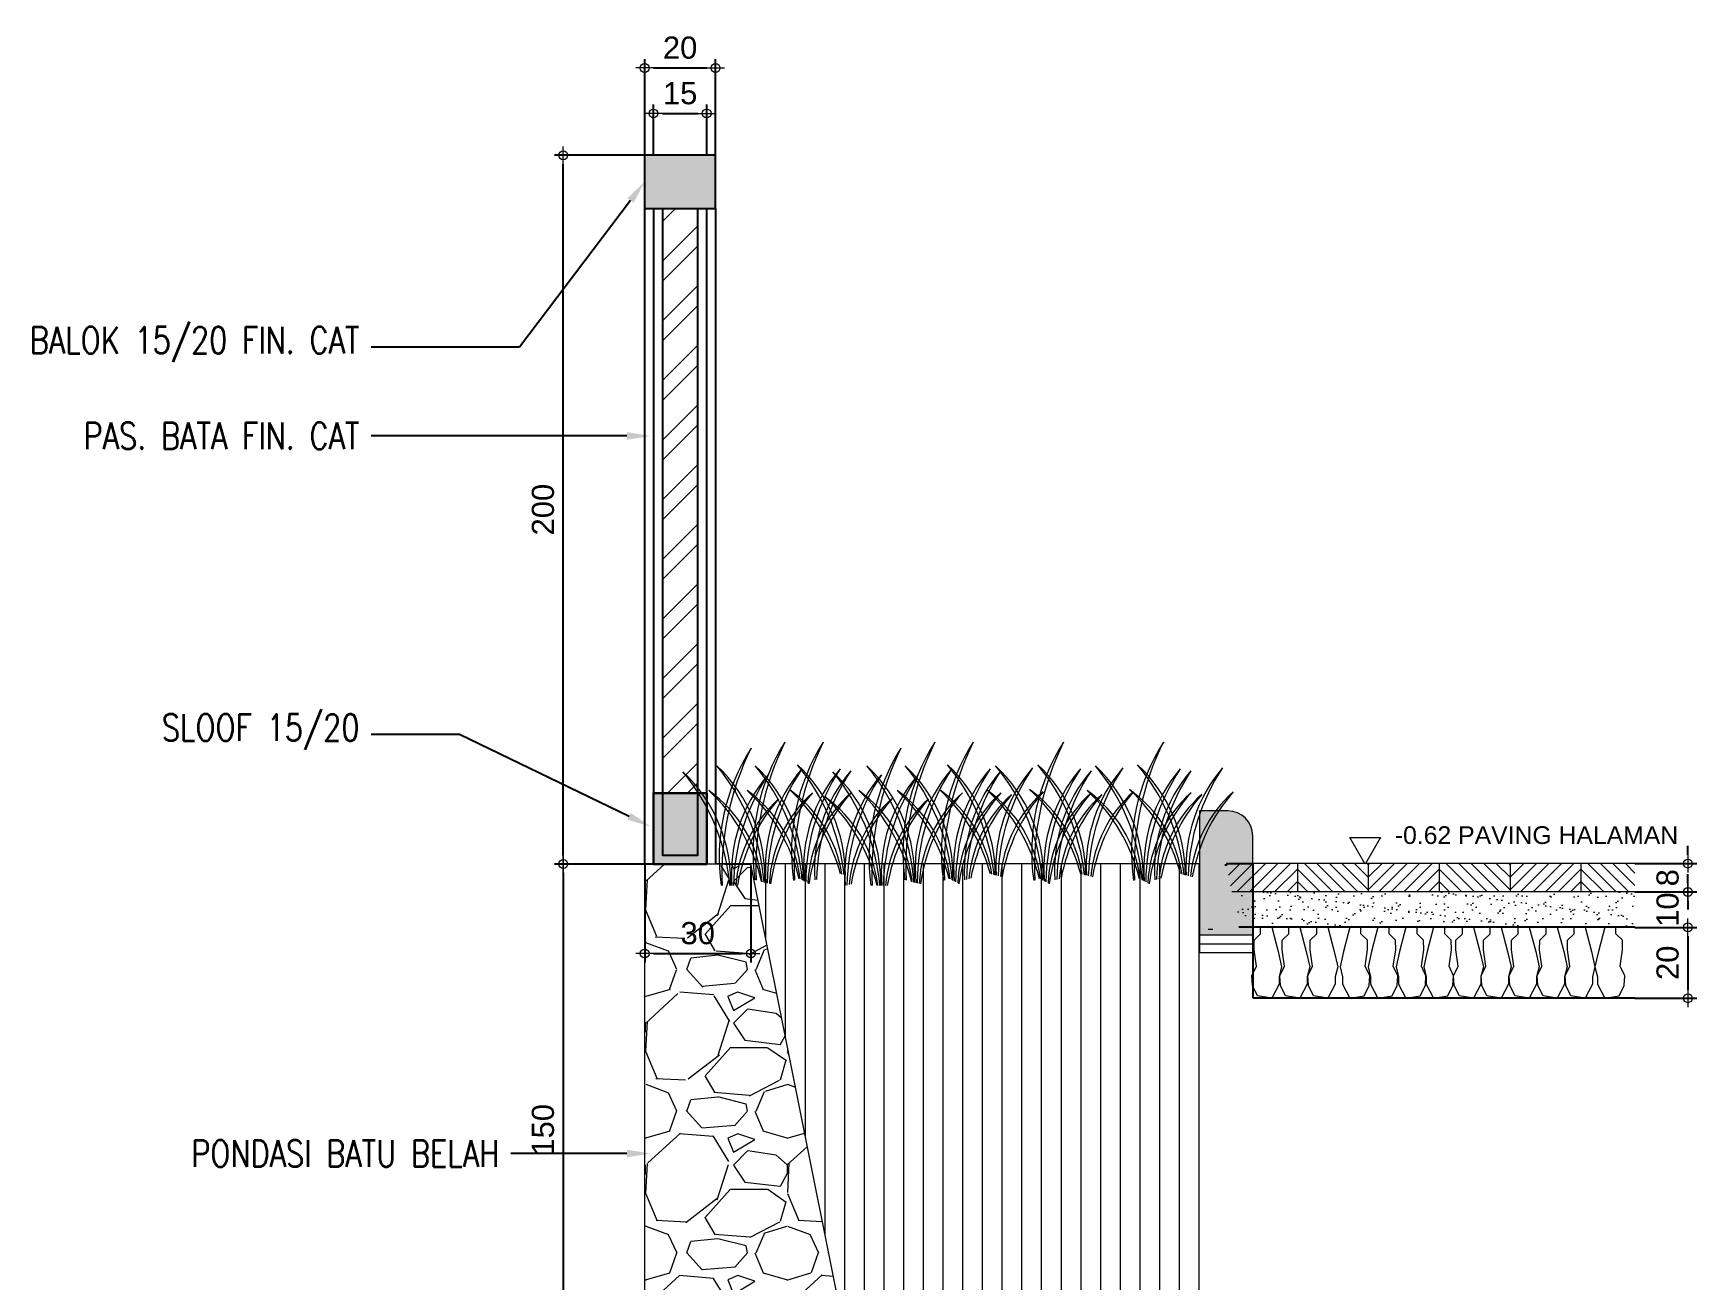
# Model space of a CAD drawing. Header units: millimetres. Extents: x -11 to 1625, y -267 to 195.
# Drawn here: x 848.68 to 867.45, y 16.77 to 30.85 of the extents above; entities that cross this region are included whole.
import ezdxf
from ezdxf import colors
from ezdxf.entities.mleader import LeaderData, LeaderLine
from ezdxf.math import Vec2, Vec3

# ---------------------------------------------------------------- set-up
doc = ezdxf.new("R2010")
doc.units = ezdxf.units.MM
doc.linetypes.add('HIDDEN', pattern=[0.375, 0.25, -0.125])
for name, color, linetype, lineweight in [('ars', 11, 'Continuous', 5), ('ARSIR BETON', 47, 'Continuous', 5), ('ARSIR WARNA', 43, 'Continuous', 0), ('balok', 111, 'Continuous', 35), ('CONCRETE', 8, 'Continuous', 5), ('dinding', 5, 'Continuous', 15), ('KOLOM', 1, 'Continuous', 30), ('lan', 7, 'Continuous', 15), ('not', 7, 'Continuous', 20), ('POHON', 84, 'Continuous', 0), ('sol-kol', 8, 'Continuous', 0), ('tem', 5, 'Continuous', 20), ('TEXT KETERANGAN', 7, 'Continuous', 9), ('u', 6, 'Continuous', 20)]:
    doc.layers.add(name, color=color, linetype=linetype, lineweight=lineweight)
doc.styles.add('ATTR', font='romans.shx', dxfattribs={"width": 0.8, "height": 1.735066})
doc.styles.add('S', font='SIMPLEX', dxfattribs={"width": 1.1})
doc.styles.get("Standard").update_dxf_attribs({"font": 'ARIALUNI.TTF'})
doc.linetypes.add('BATTING', pattern='A,0.0001,-0.1,[134,ltypeshp.shx,S=0.1,R=0,X=-0.1,Y=0],-0.2,[134,ltypeshp.shx,S=0.1,R=180,X=0.1,Y=0],-0.1', length=0.4001)
doc.dimstyles.new('SK-25', dxfattribs={"dimtxt": 0.25, "dimasz": 0.1, "dimexe": 0.1, "dimexo": 0, "dimgap": 0.1, "dimtad": 1, "dimdec": 0, "dimlfac": 25, "dimzin": 12, "dimdsep": 46, "dimtxsty": 'Standard', "dimblk": 'BULAT', "dimcen": 0.1, "dimclrd": 256, "dimadec": 0, "dimazin": 3, "dimtfac": 1, "dimtdec": 0, "dimtofl": 0, "dimtmove": 0, "dimatfit": 3, "dimldrblk": 'BULAT', "dimfxl": 0, "dimtolj": 1, "dimtzin": 0, "dimarcsym": 0})

# ---------------------------------------------------------------- blocks, each defined once
blk = doc.blocks.new('BULAT')
for p, q in [((-1, 0), (1, 0)), ((0, -1), (0, 1))]:
    blk.add_line(p, q)
blk.add_circle((0, 0), 0.5)
blk = doc.blocks.new('*D520')
at = {"layer": 'Defpoints', "color": 0}
for p in [(854.661, 29.478), (855.687, 29.478), (855.687, 21.478)]:
    blk.add_point(p, dxfattribs=at)
at = {"layer": 'u', "color": 0, "lineweight": -2}
for p, q in [((855.687, 29.478), (854.561, 29.478)), ((855.687, 21.478), (854.561, 21.478))]:
    blk.add_line(p, q, dxfattribs=at)
at = {"layer": 'u', "lineweight": -2}
blk.add_line((854.661, 21.578), (854.661, 29.378), dxfattribs=at)
at = {"layer": 'u', "lineweight": -2, "xscale": 0.1, "yscale": 0.1, "zscale": 0.1}
for p, rotation in [((854.661, 29.478), 90), ((854.661, 21.478), 270)]:
    blk.add_blockref('BULAT', p, dxfattribs=dict(at, rotation=rotation))
at = {"layer": 'u', "color": 0, "insert": (854.433, 25.478), "char_height": 0.25, "attachment_point": 5, "rotation": 90}
blk.add_mtext('\\A1;200', dxfattribs=at)
blk = doc.blocks.new('*D528')
at = {"layer": 'Defpoints', "color": 0}
for p in [(856.38, 30.463), (855.58, 29.478), (856.38, 29.478)]:
    blk.add_point(p, dxfattribs=at)
at = {"layer": 'u', "color": 0, "lineweight": -2}
for p, q in [((855.58, 29.478), (855.58, 30.563)), ((856.38, 29.478), (856.38, 30.563))]:
    blk.add_line(p, q, dxfattribs=at)
at = {"layer": 'u', "lineweight": -2}
blk.add_line((855.68, 30.463), (856.28, 30.463), dxfattribs=at)
at = {"layer": 'u', "lineweight": -2, "xscale": 0.1, "yscale": 0.1, "zscale": 0.1, "rotation": 180}
blk.add_blockref('BULAT', (855.58, 30.463), dxfattribs=at)
at = {"layer": 'u', "lineweight": -2, "xscale": 0.1, "yscale": 0.1, "zscale": 0.1}
blk.add_blockref('BULAT', (856.38, 30.463), dxfattribs=at)
at = {"layer": 'u', "color": 0, "insert": (855.98, 30.691), "char_height": 0.25, "attachment_point": 5}
blk.add_mtext('\\A1;20', dxfattribs=at)
blk = doc.blocks.new('*D521')
at = {"layer": 'Defpoints', "color": 0}
for p in [(856.28, 29.95), (855.68, 29.478), (856.28, 29.478)]:
    blk.add_point(p, dxfattribs=at)
at = {"layer": 'u', "color": 0, "lineweight": -2}
for p, q in [((855.68, 29.478), (855.68, 30.05)), ((856.28, 29.478), (856.28, 30.05))]:
    blk.add_line(p, q, dxfattribs=at)
at = {"layer": 'u', "lineweight": -2}
blk.add_line((855.78, 29.95), (856.18, 29.95), dxfattribs=at)
at = {"layer": 'u', "lineweight": -2, "xscale": 0.1, "yscale": 0.1, "zscale": 0.1, "rotation": 180}
blk.add_blockref('BULAT', (855.68, 29.95), dxfattribs=at)
at = {"layer": 'u', "lineweight": -2, "xscale": 0.1, "yscale": 0.1, "zscale": 0.1}
blk.add_blockref('BULAT', (856.28, 29.95), dxfattribs=at)
at = {"layer": 'u', "color": 0, "insert": (855.98, 30.177), "char_height": 0.25, "attachment_point": 5}
blk.add_mtext('\\A1;15', dxfattribs=at)
blk = doc.blocks.new('*D525')
at = {"layer": 'Defpoints', "color": 0}
for p in [(855.58, 21.478), (856.779, 21.457), (856.779, 20.468)]:
    blk.add_point(p, dxfattribs=at)
at = {"layer": 'u', "color": 0, "lineweight": -2}
for p, q in [((855.58, 21.478), (855.58, 20.368)), ((856.779, 21.457), (856.779, 20.368))]:
    blk.add_line(p, q, dxfattribs=at)
at = {"layer": 'u', "lineweight": -2}
blk.add_line((855.68, 20.468), (856.679, 20.468), dxfattribs=at)
at = {"layer": 'u', "lineweight": -2, "xscale": 0.1, "yscale": 0.1, "zscale": 0.1, "rotation": 180}
blk.add_blockref('BULAT', (855.58, 20.468), dxfattribs=at)
at = {"layer": 'u', "lineweight": -2, "xscale": 0.1, "yscale": 0.1, "zscale": 0.1}
blk.add_blockref('BULAT', (856.779, 20.468), dxfattribs=at)
at = {"layer": 'u', "color": 0, "insert": (856.179, 20.696), "char_height": 0.25, "attachment_point": 5}
blk.add_mtext('\\A1;30', dxfattribs=at)
blk = doc.blocks.new('PEIL')
blk.add_lwpolyline([(-0.188, 0.325), (0.188, 0.325), (0, 0)], close=True)
at = {"style": 'S', "width": 1.1, "flags": 4}
blk.add_attdef('CAT', (0.265, 0.036), '', height=0.2, dxfattribs=at)
blk = doc.blocks.new('*D1200')
at = {"layer": 'Defpoints', "color": 0}
for p in [(866.757, 20.763), (866.757, 19.963), (867.354, 19.963)]:
    blk.add_point(p, dxfattribs=at)
at = {"layer": 'u', "color": 0, "lineweight": -2}
for p, q in [((866.757, 20.763), (867.454, 20.763)), ((866.757, 19.963), (867.454, 19.963))]:
    blk.add_line(p, q, dxfattribs=at)
at = {"layer": 'u', "lineweight": -2}
blk.add_line((867.354, 20.663), (867.354, 20.063), dxfattribs=at)
at = {"layer": 'u', "lineweight": -2, "xscale": 0.1, "yscale": 0.1, "zscale": 0.1}
for p, rotation in [((867.354, 20.763), 90), ((867.354, 19.963), 270)]:
    blk.add_blockref('BULAT', p, dxfattribs=dict(at, rotation=rotation))
at = {"layer": 'u', "color": 0, "insert": (867.126, 20.363), "char_height": 0.25, "attachment_point": 5, "rotation": 90}
blk.add_mtext('\\A1;20', dxfattribs=at)
blk = doc.blocks.new('*D1201')
at = {"layer": 'Defpoints', "color": 0}
for p in [(866.757, 21.163), (867.354, 21.163), (866.757, 20.763)]:
    blk.add_point(p, dxfattribs=at)
at = {"layer": 'u', "lineweight": -2}
for p, q in [((867.354, 21.263), (867.354, 21.363)), ((867.354, 20.663), (867.354, 20.563))]:
    blk.add_line(p, q, dxfattribs=at)
at = {"layer": 'u', "color": 0, "lineweight": -2}
for p, q in [((866.757, 21.163), (867.454, 21.163)), ((866.757, 20.763), (867.454, 20.763))]:
    blk.add_line(p, q, dxfattribs=at)
at = {"layer": 'u', "lineweight": -2, "xscale": 0.1, "yscale": 0.1, "zscale": 0.1}
for p, rotation in [((867.354, 21.163), 270), ((867.354, 20.763), 90)]:
    blk.add_blockref('BULAT', p, dxfattribs=dict(at, rotation=rotation))
at = {"layer": 'u', "color": 0, "insert": (867.126, 20.963), "char_height": 0.25, "attachment_point": 5, "rotation": 90}
blk.add_mtext('\\A1;10', dxfattribs=at)
blk = doc.blocks.new('*D1202')
at = {"layer": 'Defpoints', "color": 0}
for p in [(866.757, 21.483), (866.757, 21.163), (867.354, 21.163)]:
    blk.add_point(p, dxfattribs=at)
at = {"layer": 'u', "lineweight": -2}
for p, q in [((867.354, 21.583), (867.354, 21.683)), ((867.354, 21.063), (867.354, 20.963))]:
    blk.add_line(p, q, dxfattribs=at)
at = {"layer": 'u', "color": 0, "lineweight": -2}
for p, q in [((866.757, 21.483), (867.454, 21.483)), ((866.757, 21.163), (867.454, 21.163))]:
    blk.add_line(p, q, dxfattribs=at)
at = {"layer": 'u', "lineweight": -2, "xscale": 0.1, "yscale": 0.1, "zscale": 0.1}
for p, rotation in [((867.354, 21.483), 270), ((867.354, 21.163), 90)]:
    blk.add_blockref('BULAT', p, dxfattribs=dict(at, rotation=rotation))
at = {"layer": 'u', "color": 0, "insert": (867.126, 21.323), "char_height": 0.25, "attachment_point": 5, "rotation": 90}
blk.add_mtext('\\A1;8', dxfattribs=at)
blk = doc.blocks.new('*D3366')
at = {"layer": 'Defpoints', "color": 0}
for p in [(855.687, 21.478), (854.661, 15.478), (855.58, 15.478)]:
    blk.add_point(p, dxfattribs=at)
at = {"layer": 'u', "color": 0, "lineweight": -2}
for p, q in [((855.687, 21.478), (854.561, 21.478)), ((855.58, 15.478), (854.561, 15.478))]:
    blk.add_line(p, q, dxfattribs=at)
at = {"layer": 'u', "lineweight": -2}
blk.add_line((854.661, 21.378), (854.661, 15.578), dxfattribs=at)
at = {"layer": 'u', "lineweight": -2, "xscale": 0.1, "yscale": 0.1, "zscale": 0.1}
for p, rotation in [((854.661, 21.478), 90), ((854.661, 15.478), 270)]:
    blk.add_blockref('BULAT', p, dxfattribs=dict(at, rotation=rotation))
at = {"layer": 'u', "color": 0, "insert": (854.433, 18.478), "char_height": 0.25, "attachment_point": 5, "rotation": 90}
blk.add_mtext('\\A1;150', dxfattribs=at)

msp = doc.modelspace()

# ---------------------------------------------------------------- hatches: boundary and pattern name
at = {"layer": 'ars'}
h = msp.add_hatch(dxfattribs=at)
h.set_pattern_fill('_USER', color=256, scale=0.1, angle=45, style=0, pattern_type=0)
h.set_pattern_definition([(45, (794.48311, -19.74842), (-0.07071068, 0.07071068), [])])
h.paths.add_polyline_path([(862.2066273, 21.1634076), (862.1467747, 21.4626707), (862.1467747, 21.4834076), (862.9467747, 21.4834076), (862.9467747, 21.1634076)])
h = msp.add_hatch(dxfattribs=at)
h.set_pattern_fill('_USER', color=256, scale=0.1, angle=45, style=0, pattern_type=0)
h.set_pattern_definition([(135, (931.41044, -19.74842), (0.07071068, 0.07071068), [])])
h.paths.add_polyline_path([(862.9467747, 21.4834076), (863.7467747, 21.4834076), (863.7467747, 21.1634076), (862.9467747, 21.1634076)])
h = msp.add_hatch(dxfattribs=at)
h.set_pattern_fill('_USER', color=256, scale=0.1, angle=45, style=0, pattern_type=0)
h.set_pattern_definition([(45, (796.08311, -19.74842), (-0.07071068, 0.07071068), [])])
h.paths.add_polyline_path([(864.5467748, 21.4834076), (863.7467747, 21.4834076), (863.7467747, 21.1634076), (864.5467748, 21.1634076)])
h = msp.add_hatch(dxfattribs=at)
h.set_pattern_fill('_USER', color=256, scale=0.1, angle=45, style=0, pattern_type=0)
h.set_pattern_definition([(135, (933.01044, -19.74842), (0.07071068, 0.07071068), [])])
h.paths.add_polyline_path([(864.5467748, 21.1634076), (864.5467748, 21.4834076), (865.3467748, 21.4834076), (865.3467748, 21.1634076)])
h = msp.add_hatch(dxfattribs=at)
h.set_pattern_fill('_USER', color=256, scale=0.1, angle=45, style=0, pattern_type=0)
h.set_pattern_definition([(45, (797.68311, -19.74842), (-0.07071068, 0.07071068), [])])
h.paths.add_polyline_path([(866.1467748, 21.1634076), (866.1467748, 21.4834076), (865.3467748, 21.4834076), (865.3467748, 21.1634076)])
h = msp.add_hatch(dxfattribs=at)
h.set_pattern_fill('_USER', color=256, scale=0.1, angle=45, style=0, pattern_type=0)
h.set_pattern_definition([(135, (934.61044, -19.74842), (0.07071068, 0.07071068), [])])
h.paths.add_polyline_path([(866.7569387, 21.4834076), (866.7569387, 21.1634076), (866.1467748, 21.1634076), (866.1467748, 21.4834076)])
h = msp.add_hatch(dxfattribs=at)
h.set_pattern_fill('AR-SAND', color=256, scale=0.004, style=0)
h.set_pattern_definition([(142.5, (4115.44096, -467.06452), (0.006400125, 0.195765295), [0, -0.154432, 0, -0.17272, 0, -0.1651]), (172.5, (4115.44096, -467.06452), (-0.179809313, 0.28673004), [0, -0.083312, 0, -0.139192, 0, -0.05334]), (212.5, (4115.56593, -467.06452), (-0.316396948, 0.000574874), [0, -0.0508, 0, -0.18288, 0, -0.23876]), (222.5, (4115.56593, -467.06452), (-0.30542258, 0.08917173), [0, -0.0254, 0, -0.119888, 0, -0.13716])])
h.paths.add_polyline_path([(862.2866273, 20.7634076), (862.2066273, 21.1634076), (866.7569387, 21.1634076), (866.7569387, 20.7634076)])
at = {"layer": 'ARSIR BETON'}
h = msp.add_hatch(dxfattribs=at)
h.set_pattern_fill('GRAVEL', color=256, scale=1.6, style=0)
h.set_pattern_definition([(228.0128, (856.73183, 17.07797), (-12.7999972, -14.400002), [0.21526, -21.31054]), (184.9697, (856.58783, 16.917965), (19.2000017, 1.5999861), [0.36939, -36.56948]), (132.5104, (856.21983, 16.88597), (15.9999851, -17.6000139), [0.26046, -25.78565]), (267.2737, (855.59583, 16.485965), (1.5999936, 32.0000005), [0.33638, -33.30169]), (292.8337, (855.57983, 16.149965), (-8.0000158, 19.1999943), [0.32985, -32.655]), (357.2737, (855.70783, 15.845965), (-32.0000005, 1.5999936), [0.33638, -33.30169]), (37.6942, (856.04383, 15.829965), (-20.80001175, -15.99998465), [0.444846, -44.03976]), (72.2553, (856.39583, 16.101965), (11.2000172, 35.199994), [0.41998, -41.578114]), (121.4296, (856.52383, 16.501965), (-12.8000132, 20.7999921), [0.33752, -33.41452]), (175.2364, (856.34783, 16.78997), (17.6000015, -1.5999865), [0.38533, -18.88122]), (222.3974, (855.96383, 16.821965), (-19.20001176, -17.59998733), [0.498317, -49.3334]), (138.814, (857.17983, 16.46997), (-11.2000047, 9.5999957), [0.17008, -16.83815]), (171.4692, (857.05183, 16.581965), (20.7999973, -3.2000127), [0.32358, -32.03442]), (225, (856.7318, 16.63), (0, -1.6), [0.22627, -2.03647]), (203.1986, (856.61983, 16.82197), (8, 3.200002), [0.12185, -12.06338]), (291.8014, (856.50783, 16.77397), (-1.6, 4.8), [0.17232, -8.44394]), (30.964, (856.57183, 16.61397), (4.799997, 3.200004), [0.27989, -9.04964]), (161.565, (856.81183, 16.75797), (3.2, -1.6), [0.20239, -4.85726]), (16.3895, (855.57983, 16.773965), (16.0000035, 4.7999883), [0.28352, -28.06855]), (70.3462, (855.85183, 16.85397), (-6.3999924, -17.6000034), [0.23786, -23.54785]), (293.1986, (856.81183, 17.07797), (-3.200002, 8), [0.2437, -11.94153]), (343.6105, (856.90783, 16.853965), (-16.0000035, 4.7999883), [0.28352, -28.06855]), (339.444, (855.57983, 15.78197), (-8.000003, 3.1999936), [0.27341, -13.397]), (294.775, (855.83583, 15.68597), (-7.9999875, 17.6000055), [0.229085, -22.67943]), (66.8014, (856.82783, 15.47797), (3.200002, 7.9999996), [0.2437, -11.94153]), (17.354, (856.92383, 15.701965), (-20.8000032, -6.3999912), [0.26821, -26.55268]), (69.444, (856.04383, 15.47797), (-3.1999936, -8.000003), [0.1367, -13.5337]), (101.31, (856.73183, 15.47797), (-1.599996, 6.400001), [0.08158, -8.07685]), (165.964, (856.71583, 15.55797), (4.8, -1.599997), [0.32985, -6.26712]), (186.009, (856.39583, 15.637965), (15.9999996, 1.5999989), [0.30568, -30.26228]), (303.69, (856.57183, 16.46997), (-1.600002, 3.2), [0.23076, -5.53813]), (353.1572, (856.69983, 16.277965), (27.199999, -3.2000128), [0.40287, -39.8841]), (60.9454, (857.09983, 16.22997), (-6.4, -11.2000006), [0.16473, -16.30828]), (90, (857.1798, 16.374), (-1.6, 1.6), [0.096, -1.504]), (120.2564, (856.36383, 15.68597), (6.3999918, -11.200004), [0.22228, -22.00563]), (48.0128, (856.25183, 15.87797), (12.7999972, 14.4000021), [0.430515, -21.09528]), (0, (856.5398, 16.198), (1.6, 1.6), [0.416, -1.184]), (325.3048, (856.95583, 16.19797), (-15.9999908, 11.2000138), [0.25298, -25.04524]), (254.0546, (857.16383, 16.05397), (-1.6, -6.4), [0.23296, -11.41521]), (207.646, (857.09983, 15.829965), (-30.3999933, -16.00001234), [0.379304, -37.55116]), (175.4261, (856.76383, 15.653965), (-20.8000009, 1.5999917), [0.40128, -39.72652])])
h.paths.add_polyline_path([(857.9798294, 15.4779652), (856.7787146, 21.4568771), (855.5798294, 21.4779652), (855.5798294, 15.4779652)])
at = {"layer": 'ARSIR WARNA'}
h = msp.add_hatch(dxfattribs=at)
h.set_pattern_fill('ANSI32', color=256, scale=0.05, style=0)
h.set_pattern_definition([(45, (-1506.0974, -1483.6152), (-0.336759605, 0.336759605), []), (45, (-1505.87287, -1483.6152), (-0.336759605, 0.336759605), [])])
h.paths.add_polyline_path([(856.1793759, 22.2779652), (856.1793759, 28.8779652), (855.780283, 28.8779652), (855.780283, 22.2779652)])
h = msp.add_hatch(dxfattribs=at)
h.set_pattern_fill('LINE', color=15, scale=0.07, angle=90, style=0)
h.set_pattern_definition([(90, (869.39489, 85.1542), (-0.22225, 1e-17), [])])
h.paths.add_polyline_path([(856.7798294, 21.4779652), (857.0838294, 19.9579652), (861.8424006, 19.9579652), (861.8424006, 21.4779652)])
h.paths.add_polyline_path([(857.0838294, 19.9579652), (857.7798294, 16.4779652), (861.8424006, 16.4779652), (861.8424006, 19.9579652)])
at = {"layer": 'CONCRETE'}
for points in [[(856.3798294, 28.8779652), (856.3798294, 29.4779652), (855.5798294, 29.4779652), (855.5798294, 28.8779652)], [(856.2798294, 22.2779652), (855.6798294, 22.2779652), (855.6798294, 21.4779652), (856.2798294, 21.4779652)]]:
    msp.add_hatch(color=256, dxfattribs=at).paths.add_polyline_path(points)
at = {"layer": 'sol-kol'}
msp.add_hatch(color=256, dxfattribs=at).paths.add_polyline_path([(861.8424006, 20.6779652), (862.4424006, 20.6779652), (862.4424006, 21.7979652, 0.4142135624), (862.1624006, 22.0779652), (861.8424006, 22.0779652)])

# ---------------------------------------------------------------- linework, layer by layer
at = {"color": 4, "linetype": 'Continuous', "lineweight": 25}
msp.add_lwpolyline([(855.5798294, 29.4779652), (855.5798294, 28.8779652), (856.3798294, 28.8779652), (856.3798294, 29.4779652)], close=True, dxfattribs=at)
for points in [[(856.3798294, 28.8779652), (856.3798294, 29.4779652), (855.5798294, 29.4779652), (855.5798294, 28.8779652)], [(856.3798294, 28.8779652), (856.3798294, 29.4779652), (855.5798294, 29.4779652), (855.5798294, 28.8779652)], [(855.6798294, 21.4779652), (856.2798294, 21.4779652), (856.2798294, 22.2779652), (855.6798294, 22.2779652)]]:
    msp.add_lwpolyline(points, close=True)
msp.add_lwpolyline([(855.780283, 28.8779652), (855.780283, 21.5784187), (856.1793759, 21.5784187), (856.1793759, 28.8779652)], dxfattribs=at)
for points in [[(862.4424006, 21.4779652), (862.4424006, 19.9634077)], [(866.7569387, 20.7634076), (862.2866273, 20.7634076)], [(866.7569387, 19.9634077), (862.4466273, 19.9634077)]]:
    msp.add_lwpolyline(points)
at = {"layer": 'ars', "linetype": 'BATTING', "ltscale": 0.25}
msp.add_line((861.8424006, 20.5779652), (862.4424006, 20.5779652), dxfattribs=at)
at = {"layer": 'ARSIR WARNA'}
for points in [[(861.9940264, 20.7372283), (861.9389412, 20.7372282)], [(862.65794, 20.7634076), (862.7302291, 20.4898833), (862.768909, 20.31578), (862.7405865, 20.2042867), (862.7405865, 20.1234077), (862.65794, 19.9634076), (862.4972497, 19.9908), (862.4389407, 20.1056224), (862.4322761, 20.2171157), (862.4839233, 20.3236176), (862.4571908, 20.5094307), (862.4588548, 20.617596), (862.5321599, 20.6891526), (862.5321599, 20.7634076), (862.65794, 20.7634075)], [(862.9744365, 20.7634076), (863.0467257, 20.4898833), (863.0854056, 20.31578), (863.0570831, 20.2042867), (863.0570831, 20.1234077), (862.9744366, 19.9634076), (862.8137463, 19.9908), (862.7554373, 20.1056224), (862.7487727, 20.2171157), (862.8004199, 20.3236176), (862.7736873, 20.5094307), (862.7753514, 20.617596), (862.8486564, 20.6891526), (862.8486564, 20.7634076), (862.9744366, 20.7634075)], [(863.2909331, 20.7634076), (863.3632223, 20.4898833), (863.4019021, 20.31578), (863.3735796, 20.2042867), (863.3735796, 20.1234077), (863.2909331, 19.9634076), (863.1302428, 19.9908), (863.0719339, 20.1056224), (863.0652692, 20.2171157), (863.1169165, 20.3236176), (863.0901839, 20.5094307), (863.0918479, 20.617596), (863.165153, 20.6891526), (863.165153, 20.7634076), (863.2909331, 20.7634075)], [(863.5388372, 20.7634076), (863.466548, 20.4898833), (863.4278682, 20.31578), (863.4561907, 20.2042867), (863.4561907, 20.1234077), (863.5388372, 19.9634076), (863.6995275, 19.9908), (863.7578365, 20.1056224), (863.7645011, 20.2171157), (863.7128539, 20.3236176), (863.7395864, 20.5094307), (863.7379224, 20.617596), (863.6646173, 20.6891526), (863.6646173, 20.7634076), (863.5388372, 20.7634075)], [(863.8553338, 20.7634076), (863.7830446, 20.4898833), (863.7443648, 20.31578), (863.7726872, 20.2042867), (863.7726872, 20.1234077), (863.8553338, 19.9634076), (864.0160241, 19.9908), (864.074333, 20.1056224), (864.0809976, 20.2171157), (864.0293504, 20.3236176), (864.056083, 20.5094307), (864.054419, 20.617596), (863.9811139, 20.6891526), (863.9811139, 20.7634076), (863.8553338, 20.7634075)], [(864.1718304, 20.7634076), (864.0995412, 20.4898833), (864.0608613, 20.31578), (864.0891838, 20.2042867), (864.0891838, 20.1234077), (864.1718303, 19.9634076), (864.3325206, 19.9908), (864.3908296, 20.1056224), (864.3974942, 20.2171157), (864.345847, 20.3236176), (864.3725795, 20.5094307), (864.3709155, 20.617596), (864.2976105, 20.6891526), (864.2976105, 20.7634076), (864.1718303, 20.7634075)], [(864.4839105, 20.7634076), (864.4116213, 20.4898833), (864.3729414, 20.31578), (864.4012639, 20.2042867), (864.4012639, 20.1234077), (864.4839104, 19.9634076), (864.6446007, 19.9908), (864.7029097, 20.1056224), (864.7095743, 20.2171157), (864.6579271, 20.3236176), (864.6846596, 20.5094307), (864.6829956, 20.617596), (864.6096905, 20.6891526), (864.6096905, 20.7634076), (864.4839104, 20.7634075)], [(864.9352381, 20.7634076), (865.0075273, 20.4898833), (865.0462072, 20.31578), (865.0178847, 20.2042867), (865.0178847, 20.1234077), (864.9352382, 19.9634076), (864.7745479, 19.9908), (864.7162389, 20.1056224), (864.7095743, 20.2171157), (864.7612215, 20.3236176), (864.734489, 20.5094307), (864.736153, 20.617596), (864.809458, 20.6891526), (864.809458, 20.7634076), (864.9352382, 20.7634075)], [(865.2473182, 20.7634076), (865.3196074, 20.4898833), (865.3582873, 20.31578), (865.3299648, 20.2042867), (865.3299648, 20.1234077), (865.2473183, 19.9634076), (865.086628, 19.9908), (865.028319, 20.1056224), (865.0216544, 20.2171157), (865.0733016, 20.3236176), (865.046569, 20.5094307), (865.0482331, 20.617596), (865.1215381, 20.6891526), (865.1215381, 20.7634076), (865.2473183, 20.7634075)], [(865.5638148, 20.7634076), (865.636104, 20.4898833), (865.6747838, 20.31578), (865.6464613, 20.2042867), (865.6464613, 20.1234077), (865.5638148, 19.9634076), (865.4031245, 19.9908), (865.3448156, 20.1056224), (865.3381509, 20.2171157), (865.3897982, 20.3236176), (865.3630656, 20.5094307), (865.3647296, 20.617596), (865.4380347, 20.6891526), (865.4380347, 20.7634076), (865.5638148, 20.7634075)], [(865.8803114, 20.7634076), (865.9526006, 20.4898833), (865.9912804, 20.31578), (865.9629579, 20.2042867), (865.9629579, 20.1234077), (865.8803114, 19.9634076), (865.7196211, 19.9908), (865.6613121, 20.1056224), (865.6546475, 20.2171157), (865.7062947, 20.3236176), (865.6795622, 20.5094307), (865.6812262, 20.617596), (865.7545313, 20.6891526), (865.7545313, 20.7634076), (865.8803114, 20.7634075)], [(866.1946082, 20.7634076), (866.2668974, 20.4898833), (866.3055773, 20.31578), (866.2772548, 20.2042867), (866.2772548, 20.1234077), (866.1946083, 19.9634076), (866.033918, 19.9908), (865.975609, 20.1056224), (865.9689444, 20.2171157), (866.0205916, 20.3236176), (865.9938591, 20.5094307), (865.9955231, 20.617596), (866.0688281, 20.6891526), (866.0688281, 20.7634076), (866.1946083, 20.7634075)], [(866.4165463, 20.7634076), (866.3442571, 20.4898833), (866.3055773, 20.31578), (866.3338997, 20.2042867), (866.3338997, 20.1234077), (866.4165463, 19.9634076), (866.5772366, 19.9908), (866.6355455, 20.1056224), (866.6422101, 20.2171157), (866.5905629, 20.3236176), (866.6172955, 20.5094307), (866.6156315, 20.617596), (866.5423264, 20.6891526), (866.5423264, 20.7634076), (866.4165463, 20.7634075)]]:
    msp.add_lwpolyline(points, dxfattribs=at)
at = {"layer": 'balok', "lineweight": 25}
for points in [[(856.3798294, 28.8779652), (856.3798294, 29.4779652), (855.5798294, 29.4779652), (855.5798294, 28.8779652)], [(855.6798294, 21.4779652), (856.2798294, 21.4779652), (856.2798294, 22.2779652), (855.6798294, 22.2779652)]]:
    msp.add_lwpolyline(points, close=True, dxfattribs=at)
at = {"layer": 'dinding'}
for p, q in [((856.5998294, 22.3634076), (856.5998294, 22.2834076)), ((856.7798294, 21.4779652), (855.5798294, 21.4779652)), ((855.5798294, 21.4779652), (855.5798294, 14.2779652)), ((855.5798294, 21.4379652), (855.5798294, 17.8779652)), ((856.4798294, 21.4779652), (856.7798294, 21.4779652)), ((857.9798294, 15.4779652), (856.7798294, 21.4779652)), ((862.4424006, 21.4779652), (862.1421738, 21.4779652))]:
    msp.add_line(p, q, dxfattribs=at)
at = {"layer": 'dinding', "linetype": 'Continuous', "lineweight": 25}
msp.add_lwpolyline([(855.6798294, 28.8779652), (855.6798294, 21.4779652), (856.2798294, 21.4779652), (856.2798294, 28.8779652)], dxfattribs=at)
at = {"layer": 'dinding'}
for points in [[(866.7569387, 21.4834076), (862.1467747, 21.4834076), (862.1467747, 21.4626707)], [(866.7569387, 21.1634076), (862.2066273, 21.1634076)]]:
    msp.add_lwpolyline(points, dxfattribs=at)
at = {"layer": 'KOLOM', "linetype": 'Continuous', "lineweight": 25}
for p, q in [((855.5798294, 28.8779652), (855.5798294, 21.4779652)), ((856.3798294, 28.8779652), (856.3798294, 21.4779652))]:
    msp.add_line(p, q, dxfattribs=at)
at = {"layer": 'KOLOM', "linetype": 'HIDDEN'}
msp.add_line((862.1380264, 21.4779652), (862.1380264, 21.4572283), dxfattribs=at)
at = {"layer": 'KOLOM'}
for points in [[(856.2798294, 21.4773605), (855.6793759, 21.4773605), (855.6793759, 22.2779652), (856.2798294, 22.2779652)], [(855.6798294, 21.4779652), (856.2798294, 21.4779652), (856.2798294, 22.2779652), (855.6798294, 22.2779652)]]:
    msp.add_lwpolyline(points, close=True, dxfattribs=at)
at = {"layer": 'lan'}
for p, q in [((862.4424006, 21.4779652), (862.4424006, 21.1579652)), ((862.9467747, 21.4834076), (862.9467747, 21.1634076)), ((863.7467747, 21.4834076), (863.7467747, 21.1634076)), ((864.5467748, 21.4834076), (864.5467748, 21.1634076)), ((865.3467748, 21.4834076), (865.3467748, 21.1634076)), ((866.1467748, 21.4834076), (866.1467748, 21.1634076)), ((861.8424006, 20.6779652), (861.8424006, 20.4779652)), ((862.4424006, 20.4779652), (862.4424006, 20.6779652)), ((861.8424006, 20.4779652), (862.4424006, 20.4779652))]:
    msp.add_line(p, q, dxfattribs=at)
at = {"layer": 'POHON'}
for points in [[(861.8424006, 22.0725228), (861.8424006, 21.4725228)], [(856.3798294, 21.4834076), (861.8424006, 21.4834076)]]:
    msp.add_lwpolyline(points, dxfattribs=at)
for centre, radius, start, end in [((858.735256, 21.5454517), 2.3146138, 147.62882204, 187.73893298), ((859.6197159, 21.3801245), 3.16779, 153.67942712, 182.64811064), ((859.1177078, 21.6150541), 2.3146138, 147.62882204, 187.81622594), ((860.0021676, 21.4497269), 3.16779, 153.67942712, 182.76952967), ((859.5510723, 21.6150541), 2.3146138, 147.62882204, 188.02111405), ((860.4355322, 21.4497269), 3.16779, 153.67942712, 182.79240963), ((860.4273939, 21.5454517), 2.3146138, 147.62882204, 187.73893298), ((861.3118537, 21.3801245), 3.16779, 153.67942712, 182.64811064), ((860.8098456, 21.6150541), 2.3146138, 147.62882204, 187.81622594), ((861.6943055, 21.4497269), 3.16779, 153.67942712, 182.76952967), ((861.2432101, 21.6150541), 2.3146138, 147.62882204, 188.02111405), ((862.12767, 21.4497269), 3.16779, 153.67942712, 182.79240963), ((862.2625906, 21.6150541), 2.3146138, 147.62882204, 188.02111405), ((863.1470505, 21.4497269), 3.16779, 153.67942712, 182.79240963), ((863.3892737, 21.6150541), 2.3146138, 147.62882204, 188.02111405), ((864.2737335, 21.4497269), 3.16779, 153.67942712, 182.79240963), ((854.5991548, 21.095817), 2.3347617, 4.34698058, 39.72585307), ((855.2182953, 21.3381977), 1.7164711, 357.75995828, 46.72917948), ((855.0325194, 21.095817), 2.3347617, 4.99130984, 39.72585307), ((855.6516598, 21.3381977), 1.7164711, 358.513935, 46.72917948), ((858.6572492, 21.4351773), 1.7164711, 139.44526172, 185.62510771), ((859.2988675, 21.2607947), 2.3347617, 146.44858813, 179.96704504), ((855.5096147, 21.1064745), 2.3347617, 6.16419493, 39.72585307), ((856.1287551, 21.3488553), 1.7164711, 0.14948413, 46.72917948), ((859.0906137, 21.4351773), 1.7164711, 139.44526172, 184.98126599), ((859.7322321, 21.2607947), 2.3347617, 146.44858813, 179.61751406), ((859.2114899, 21.4155885), 1.7164711, 139.44526172, 183.91515488), ((859.8531082, 21.241206), 2.3347617, 146.44858813, 178.46395089), ((856.2912927, 21.095817), 2.3347617, 4.34698058, 39.72585307), ((856.9104331, 21.3381977), 1.7164711, 357.75995828, 46.72917948), ((856.7246572, 21.095817), 2.3347617, 4.99130984, 39.72585307), ((857.3437977, 21.3381977), 1.7164711, 358.513935, 46.72917948), ((860.349387, 21.4351773), 1.7164711, 139.44526172, 185.62510771), ((860.9910054, 21.2607947), 2.3347617, 146.44858813, 179.96704504), ((857.2017525, 21.1064745), 2.3347617, 6.16419493, 39.72585307), ((857.820893, 21.3488553), 1.7164711, 0.14948413, 46.72917948), ((860.7827516, 21.4351773), 1.7164711, 139.44526172, 184.98126599), ((861.4243699, 21.2607947), 2.3347617, 146.44858813, 179.61751406), ((860.9036278, 21.4155885), 1.7164711, 139.44526172, 183.91515488), ((861.5452461, 21.241206), 2.3347617, 146.44858813, 178.46395089), ((857.7440377, 21.095817), 2.3347617, 4.99130984, 39.72585307), ((858.3631781, 21.3381977), 1.7164711, 358.513935, 46.72917948), ((861.2598469, 21.4458348), 1.7164711, 139.44526172, 183.16656484), ((861.9014652, 21.2714523), 2.3347617, 146.44858813, 178.19092108), ((858.221133, 21.1064745), 2.3347617, 6.16419493, 39.72585307), ((858.8402734, 21.3488553), 1.7164711, 0.14948413, 46.72917948), ((861.802132, 21.4351773), 1.7164711, 139.44526172, 184.98126599), ((862.4437504, 21.2607947), 2.3347617, 146.44858813, 179.61751406), ((861.9230082, 21.4155885), 1.7164711, 139.44526172, 183.91515488), ((862.5646265, 21.241206), 2.3347617, 146.44858813, 178.46395089), ((862.2792273, 21.4458348), 1.7164711, 139.44526172, 183.16656484), ((862.9208456, 21.2714523), 2.3347617, 146.44858813, 178.19092108), ((858.8707208, 21.095817), 2.3347617, 4.99130984, 39.72585307), ((859.4898612, 21.3381977), 1.7164711, 358.513935, 46.72917948), ((859.347816, 21.1064745), 2.3347617, 6.16419493, 39.72585307), ((859.9669565, 21.3488553), 1.7164711, 0.14948413, 46.72917948), ((862.9288151, 21.4351773), 1.7164711, 139.44526172, 184.98126599), ((863.5704334, 21.2607947), 2.3347617, 146.44858813, 179.61751406), ((863.0496913, 21.4155885), 1.7164711, 139.44526172, 183.91515488), ((863.6913096, 21.241206), 2.3347617, 146.44858813, 178.46395089), ((863.4059104, 21.4458348), 1.7164711, 139.44526172, 183.16656484), ((864.0475287, 21.2714523), 2.3347617, 146.44858813, 178.19092108), ((854.2167031, 21.0262146), 2.3347617, 5.10013049, 39.72585307), ((854.8358436, 21.2685954), 1.7164711, 358.83734641, 46.72917948), ((858.2747975, 21.3655749), 1.7164711, 139.44526172, 184.40408467), ((858.9164158, 21.1911924), 2.3347617, 146.44858813, 178.95514977), ((855.908841, 21.0262146), 2.3347617, 5.10013049, 39.72585307), ((856.5279814, 21.2685954), 1.7164711, 358.83734641, 46.72917948), ((859.5552356, 21.3699048), 1.7164711, 139.44526172, 184.54558522), ((860.1968539, 21.1955222), 2.3347617, 146.44858813, 178.93833134), ((859.9669353, 21.3655749), 1.7164711, 139.44526172, 184.40408467), ((860.6085536, 21.1911924), 2.3347617, 146.44858813, 178.95514977), ((854.9619703, 20.8447613), 1.9845475, 12.68615809, 47.48502318), ((855.4556061, 21.11995), 1.4590005, 6.23757249, 54.48834959), ((858.0623371, 21.123069), 1.4590005, 131.68609161, 175.64864997), ((858.5827076, 20.9025701), 1.9845475, 138.68941802, 170.39308027), ((855.3953348, 20.8447613), 1.9845475, 13.54750786, 47.48502318), ((855.8889707, 21.11995), 1.4590005, 7.57753418, 54.48834959), ((858.4447888, 21.1926714), 1.4590005, 131.68609161, 177.48443701), ((858.9651593, 20.9721725), 1.9845475, 138.68941802, 171.86154062), ((855.8724301, 20.8554188), 1.9845475, 14.97568913, 47.48502318), ((856.366066, 21.1306075), 1.4590005, 9.1953604, 54.48834959), ((858.8781534, 21.1926714), 1.4590005, 131.68609161, 177.24041089), ((859.3985238, 20.9721725), 1.9845475, 138.68941802, 171.80160493), ((856.2716564, 20.7751589), 1.9845475, 13.36122156, 47.48502318), ((856.7652923, 21.0503476), 1.4590005, 7.22208879, 54.48834959), ((859.3427752, 21.1273989), 1.4590005, 131.68609161, 175.34625627), ((859.8631456, 20.9069), 1.9845475, 138.68941802, 170.01037028), ((856.6541081, 20.8447613), 1.9845475, 12.68615809, 47.48502318), ((857.147744, 21.11995), 1.4590005, 6.23757249, 54.48834959), ((859.7544749, 21.123069), 1.4590005, 131.68609161, 175.64864997), ((860.2748454, 20.9025701), 1.9845475, 138.68941802, 170.39308027), ((857.0874727, 20.8447613), 1.9845475, 13.54750786, 47.48502318), ((857.5811085, 21.11995), 1.4590005, 7.57753418, 54.48834959), ((860.1369267, 21.1926714), 1.4590005, 131.68609161, 177.48443701), ((860.6572971, 20.9721725), 1.9845475, 138.68941802, 171.86154062), ((857.5645679, 20.8554188), 1.9845475, 14.97568913, 47.48502318), ((858.0582038, 21.1306075), 1.4590005, 9.1953604, 54.48834959), ((860.5702912, 21.1926714), 1.4590005, 131.68609161, 177.24041089), ((861.0906617, 20.9721725), 1.9845475, 138.68941802, 171.80160493), ((860.6911674, 21.1730826), 1.4590005, 131.68609161, 174.57066918), ((861.2115378, 20.9525837), 1.9845475, 138.68941802, 169.41794248), ((858.1068531, 20.8447613), 1.9845475, 13.54750786, 47.48502318), ((858.600489, 21.11995), 1.4590005, 7.57753418, 54.48834959), ((861.0473865, 21.2033289), 1.4590005, 131.68609161, 174.70417025), ((861.5677569, 20.98283), 1.9845475, 138.68941802, 169.84532234), ((858.5839484, 20.8554188), 1.9845475, 14.97568913, 47.48502318), ((859.0775843, 21.1306075), 1.4590005, 9.1953604, 54.48834959), ((861.5896717, 21.1926714), 1.4590005, 131.68609161, 177.24041089), ((862.1100421, 20.9721725), 1.9845475, 138.68941802, 171.80160493), ((861.7105478, 21.1730826), 1.4590005, 131.68609161, 174.57066918), ((862.2309183, 20.9525837), 1.9845475, 138.68941802, 169.41794248), ((859.2335362, 20.8447613), 1.9845475, 13.54750786, 47.48502318), ((859.727172, 21.11995), 1.4590005, 7.57753418, 54.48834959), ((862.0667669, 21.2033289), 1.4590005, 131.68609161, 174.70417025), ((862.5871374, 20.98283), 1.9845475, 138.68941802, 169.84532234), ((859.7106315, 20.8554188), 1.9845475, 14.97568913, 47.48502318), ((860.2042673, 21.1306075), 1.4590005, 9.1953604, 54.48834959), ((862.7163547, 21.1926714), 1.4590005, 131.68609161, 177.24041089), ((863.2367252, 20.9721725), 1.9845475, 138.68941802, 171.80160493), ((862.8372309, 21.1730826), 1.4590005, 131.68609161, 174.57066918), ((863.3576014, 20.9525837), 1.9845475, 138.68941802, 169.41794248), ((863.19345, 21.2033289), 1.4590005, 131.68609161, 174.70417025), ((863.7138205, 20.98283), 1.9845475, 138.68941802, 169.84532234)]:
    msp.add_arc(centre, radius, start, end, dxfattribs=at)
at = {"layer": 'tem'}
for p, q in [((862.1624006, 22.0779652), (861.8424006, 22.0779652)), ((861.8424006, 22.0779652), (861.8424006, 20.6798643)), ((862.4424006, 20.6779652), (862.4424006, 21.7979652)), ((861.8424006, 20.6779652), (862.4424006, 20.6779652))]:
    msp.add_line(p, q, dxfattribs=at)
msp.add_arc((862.1624006, 21.7979652), 0.28, 0, 90, dxfattribs=at)

# ---------------------------------------------------------------- block references
at = {"layer": 'not'}
ref = msp.add_blockref('PEIL', (863.7109252, 21.4779652), dxfattribs=dict(at, xscale=0.9237604307036236, yscale=0.9237604307033962, zscale=0.9237604307034012))
ref.add_attrib('CAT', '-0.62 PAVING HALAMAN', (864.0463207, 21.7042712), dxfattribs={"layer": '0', "height": 0.2, "flags": 4})

# ---------------------------------------------------------------- dimensions: what is measured, and where the dimension line sits
at = {"layer": 'u'}
for base, p1, p2, picture, middle in [((856.3798294, 30.4631335), (855.5798294, 29.4779652), (856.3798294, 29.4779652), '*D528', (855.9798294, 30.4631335)), ((856.2798294, 29.9495976), (855.6798294, 29.4779652), (856.2798294, 29.4779652), '*D521', (855.9798294, 29.9495976))]:
    dim = msp.add_linear_dim(base=base, p1=p1, p2=p2, dimstyle='SK-25', dxfattribs=at)
    dim.commit()
    dim.dimension.update_dxf_attribs({"geometry": picture, "text_midpoint": middle, "dimtype": 160})
for base, p2, angle, picture, middle in [((854.6606122, 29.4779652), (855.6865193, 29.4779652), 90, '*D520', (854.4328837, 25.4779652)), ((854.6606122, 15.4779652), (855.5798294, 15.4779652), 270, '*D3366', (854.4328837, 18.4779652))]:
    dim = msp.add_linear_dim(base=base, p1=(855.6865193, 21.4779652), p2=p2, angle=angle, dimstyle='SK-25', dxfattribs=at)
    dim.commit()
    dim.dimension.update_dxf_attribs({"geometry": picture, "text_midpoint": middle})
for p1, picture, middle in [((866.7569387, 21.4834076), '*D1202', (867.3537511, 21.3234076)), ((866.7569387, 20.7634076), '*D1201', (867.3537511, 20.9634076))]:
    dim = msp.add_linear_dim(base=(867.3537511, 21.1634076), p1=p1, p2=(866.7569387, 21.1634076), angle=90, dimstyle='SK-25', override={"dimlfac": 25}, dxfattribs=at)
    dim.commit()
    dim.dimension.update_dxf_attribs({"geometry": picture, "text_midpoint": middle, "dimtype": 160})
dim = msp.add_linear_dim(base=(856.7787146, 20.4683331), p1=(855.5798294, 21.4779652), p2=(856.7787146, 21.4568771), dimstyle='SK-25', dxfattribs=at)
dim.commit()
dim.dimension.update_dxf_attribs({"geometry": '*D525', "text_midpoint": (856.179272, 20.6960616)})
dim = msp.add_linear_dim(base=(867.3537511, 19.9634077), p1=(866.7569387, 20.7634076), p2=(866.7569387, 19.9634077), angle=90, dimstyle='SK-25', override={"dimlfac": 25}, dxfattribs=at)
dim.commit()
dim.dimension.update_dxf_attribs({"geometry": '*D1200', "text_midpoint": (867.1260226, 20.3634077)})

# ---------------------------------------------------------------- leaders
at = {"layer": 'TEXT KETERANGAN'}
ml = msp.add_multileader_mtext('Standard', dxfattribs=at)
ml.set_content('{\\C90;BALOK 15/20 FIN. CAT}', color=256, style='ATTR')
ml.set_leader_properties()
ml.build(insert=Vec2(0, 0))
ml.multileader.update_dxf_attribs({"text_left_attachment_type": 2, "text_right_attachment_type": 2, "dogleg_length": 2.367, "arrow_head_size": 0.2637542})
ctx = ml.context
ctx.base_point, ctx.char_height, ctx.arrow_head_size, ctx.landing_gap_size, ctx.plane_origin = Vec3(847.9785525, 27.3131226), 0.3, 0.2637542, 0.1318771, Vec3(851.2635285, 26.4089883)
ctx.left_attachment, ctx.right_attachment, ctx.text_align_type = 2, 2, 2
notes = []
notes.append((ctx, [(0, (1, 1, 0), (854.1663014, 27.3131226), (-1, 0), 1.6725661, [(0, [(855.5798294, 29.1779652)], 0, [])])]))
ctx.mtext.insert, ctx.mtext.alignment, ctx.mtext.flow_direction = Vec3(852.3618582, 27.5416941), 3, 5
ml = msp.add_multileader_mtext('Standard', dxfattribs=at)
ml.set_content('{\\C90;PAS. BATA FIN. CAT}', color=256, style='ATTR')
ml.set_leader_properties()
ml.build(insert=Vec2(0, 0))
ml.multileader.update_dxf_attribs({"text_left_attachment_type": 2, "text_right_attachment_type": 2, "dogleg_length": 2.367, "arrow_head_size": 0.2637542})
ctx = ml.context
ctx.base_point, ctx.char_height, ctx.arrow_head_size, ctx.landing_gap_size, ctx.plane_origin = Vec3(848.6528382, 26.3097071), 0.3, 0.2637542, 0.1318771, Vec3(851.2635285, 25.4055727)
ctx.left_attachment, ctx.right_attachment, ctx.text_align_type = 2, 2, 2
notes.append((ctx, [(0, (1, 1, 0), (853.4891961, 26.3097071), (-1, 0), 0.9954608, [(0, [(855.6432619, 26.3097071)], 0, [])])]))
ctx.mtext.insert, ctx.mtext.alignment, ctx.mtext.flow_direction = Vec3(852.3618582, 26.4597071), 3, 5
ml = msp.add_multileader_mtext('Standard', dxfattribs=at)
ml.set_content('{\\C90;SLOOF 15/20}', color=256, style='ATTR')
ml.set_leader_properties()
ml.build(insert=Vec2(0, 0))
ml.multileader.update_dxf_attribs({"text_left_attachment_type": 2, "text_right_attachment_type": 2, "dogleg_length": 2.367, "arrow_head_size": 0.2637542})
ctx = ml.context
ctx.base_point, ctx.char_height, ctx.arrow_head_size, ctx.landing_gap_size, ctx.plane_origin = Vec3(849.7614096, 22.939002), 0.3, 0.2637542, 0.1318771, Vec3(851.2635285, 20.9972954)
ctx.left_attachment, ctx.right_attachment, ctx.text_align_type = 2, 2, 2
notes.append((ctx, [(0, (1, 1, 0), (853.4891961, 22.939002), (-1, 0), 0.9954608, [(0, [(855.6432619, 21.9014298)], 0, [])])]))
ctx.mtext.insert, ctx.mtext.alignment, ctx.mtext.flow_direction = Vec3(852.3618582, 23.1675734), 3, 5
ml = msp.add_multileader_mtext('Standard', dxfattribs=at)
ml.set_content('{\\C90;PONDASI BATU BELAH}', color=256, style='ATTR')
ml.set_leader_properties()
ml.build(insert=Vec2(0, 0))
ml.multileader.update_dxf_attribs({"text_left_attachment_type": 2, "text_right_attachment_type": 2, "dogleg_length": 2.367, "arrow_head_size": 0.2637542})
ctx = ml.context
ctx.base_point, ctx.char_height, ctx.arrow_head_size, ctx.landing_gap_size, ctx.plane_origin = Vec3(849.920846, 18.2103448), 0.3, 0.2637542, 0.1318771, Vec3(851.2635285, 17.3062104)
ctx.left_attachment, ctx.right_attachment, ctx.text_align_type = 2, 2, 2
notes.append((ctx, [(0, (1, 1, 0), (855.0657753, 18.2103448), (-1, 0), 0.9954608, [(0, [(855.6432619, 18.2103448)], 0, [])])]))
ctx.mtext.insert, ctx.mtext.alignment, ctx.mtext.flow_direction = Vec3(853.9384374, 18.3603448), 3, 5
for ctx, leaders in notes:
    for number, flags, end, landing, length, lines in leaders:
        leader = LeaderData()
        leader.index, (leader.has_last_leader_line, leader.has_dogleg_vector, leader.attachment_direction) = number, flags
        leader.last_leader_point, leader.dogleg_vector, leader.dogleg_length = Vec3(end), Vec3(landing), length
        for number, points, colour, breaks in lines:
            line = LeaderLine()
            line.index, line.vertices, line.color, line.breaks = number, Vec3.list(points), colors.encode_raw_color(colour), breaks
            leader.lines.append(line)
        ctx.leaders.append(leader)

doc.saveas('drawing.dxf')
